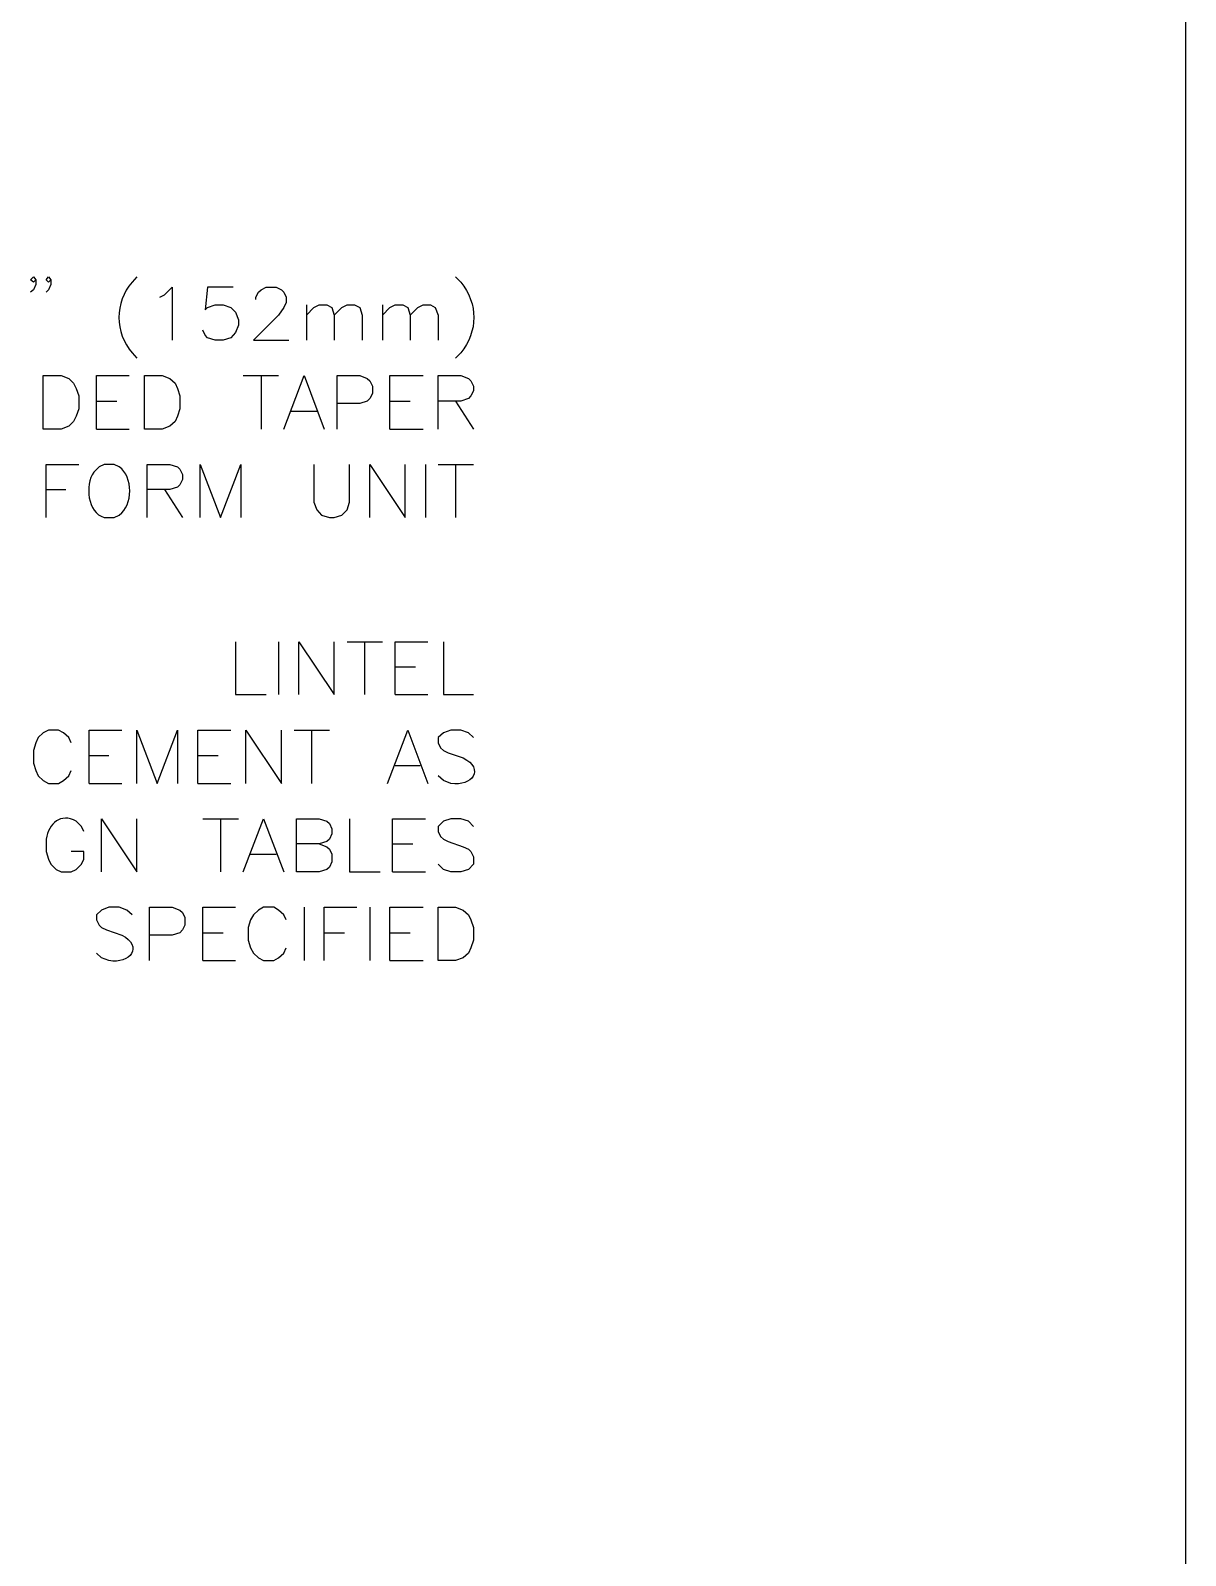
# Model space of a CAD drawing. Header units: millimetres. Extents: x 14 to 201, y 16 to 268.
# Drawn here: x 149.5 to 201.3, y 99.8 to 168.1 of the extents above; entities that cross this region are included whole.
import ezdxf

# ---------------------------------------------------------------- set-up
doc = ezdxf.new("R2010")
doc.units = ezdxf.units.MM
doc.layers.get('0').update_dxf_attribs({"linetype": 'CONTINUOUS'})

msp = doc.modelspace()

# ---------------------------------------------------------------- linework, layer by layer
at = {"color": 0}
for p, q in [((201.296, 264.541), (201.296, 55.4136)), ((149.542, 156.972), (149.67, 157.099)), ((149.67, 156.866), (149.542, 156.972)), ((149.67, 156.527), (149.542, 156.421)), ((149.67, 157.099), (149.775, 156.972)), ((149.775, 156.972), (149.67, 156.866)), ((149.775, 156.76), (149.67, 156.527)), ((149.775, 156.972), (149.775, 156.76)), ((150.241, 156.972), (150.347, 157.099)), ((150.347, 156.866), (150.241, 156.972)), ((150.347, 156.527), (150.241, 156.421)), ((150.347, 157.099), (150.453, 156.972)), ((150.453, 156.972), (150.347, 156.866)), ((150.453, 156.76), (150.347, 156.527)), ((150.453, 156.972), (150.453, 156.76)), ((154.304, 157.099), (154.094, 156.866)), ((155.554, 156.294), (155.892, 156.633)), ((155.892, 156.633), (155.892, 154.263)), ((157.479, 156.633), (157.375, 155.618)), ((158.623, 156.633), (157.479, 156.633)), ((159.766, 156.421), (159.872, 156.527)), ((159.872, 156.527), (160.105, 156.633)), ((160.105, 156.633), (160.55, 156.633)), ((160.55, 156.633), (160.783, 156.527)), ((160.783, 156.527), (160.887, 156.421)), ((168.592, 157.099), (168.825, 156.866)), ((155.342, 156.188), (155.554, 156.294)), ((157.479, 155.724), (157.818, 155.851)), ((157.818, 155.851), (158.178, 155.851)), ((158.178, 155.851), (158.517, 155.724)), ((159.639, 156.188), (159.766, 156.421)), ((159.639, 156.083), (159.639, 156.188)), ((160.887, 156.421), (160.993, 156.188)), ((160.993, 155.955), (160.887, 155.724)), ((160.993, 156.188), (160.993, 155.955)), ((161.904, 155.851), (161.904, 154.263)), ((162.242, 155.724), (162.475, 155.851)), ((162.475, 155.851), (162.814, 155.851)), ((162.814, 155.851), (163.047, 155.724)), ((163.492, 155.724), (163.725, 155.851)), ((163.725, 155.851), (164.062, 155.851)), ((164.062, 155.851), (164.295, 155.724)), ((165.312, 155.851), (165.312, 154.263)), ((165.65, 155.724), (165.883, 155.851)), ((165.883, 155.851), (166.222, 155.851)), ((166.222, 155.851), (166.455, 155.724)), ((166.9, 155.724), (167.133, 155.851)), ((167.133, 155.851), (167.47, 155.851)), ((167.47, 155.851), (167.682, 155.724)), ((157.375, 155.618), (157.479, 155.724)), ((158.517, 155.724), (158.729, 155.512)), ((158.729, 155.512), (158.856, 155.172)), ((158.856, 155.172), (158.856, 154.94)), ((160.654, 155.385), (159.533, 154.263)), ((160.887, 155.724), (160.654, 155.385)), ((161.904, 155.385), (162.242, 155.724)), ((163.047, 155.724), (163.153, 155.385)), ((163.153, 155.385), (163.492, 155.724)), ((163.153, 155.385), (163.153, 154.263)), ((164.295, 155.724), (164.401, 155.385)), ((164.401, 155.385), (164.401, 154.263)), ((165.312, 155.385), (165.65, 155.724)), ((166.455, 155.724), (166.561, 155.385)), ((166.561, 155.385), (166.9, 155.724)), ((166.561, 155.385), (166.561, 154.263)), ((167.682, 155.724), (167.809, 155.385)), ((167.809, 155.385), (167.809, 154.263)), ((157.375, 154.496), (157.269, 154.707)), ((157.479, 154.368), (157.375, 154.496)), ((158.729, 154.601), (158.517, 154.368)), ((158.856, 154.94), (158.729, 154.601)), ((157.818, 154.263), (157.479, 154.368)), ((158.178, 154.263), (157.818, 154.263)), ((158.517, 154.368), (158.178, 154.263)), ((159.533, 154.263), (161.12, 154.263)), ((154.094, 153.691), (154.304, 153.458)), ((168.825, 153.691), (168.592, 153.458)), ((150.114, 150.283), (150.114, 152.676)), ((150.114, 152.676), (150.919, 152.676)), ((150.919, 152.676), (151.258, 152.549)), ((151.258, 152.549), (151.468, 152.337)), ((152.506, 150.283), (152.506, 152.676)), ((152.506, 152.676), (153.967, 152.676)), ((154.643, 150.283), (154.643, 152.676)), ((154.643, 152.676), (155.448, 152.676)), ((155.448, 152.676), (155.787, 152.549)), ((155.787, 152.549), (156.02, 152.337)), ((159.067, 152.676), (160.654, 152.676)), ((159.872, 152.676), (159.872, 150.283)), ((160.887, 150.283), (161.798, 152.676)), ((161.798, 152.676), (162.708, 150.283)), ((163.28, 150.283), (163.28, 152.676)), ((163.28, 152.676), (164.295, 152.676)), ((164.295, 152.676), (164.634, 152.549)), ((164.634, 152.549), (164.74, 152.443)), ((164.74, 152.443), (164.867, 152.21)), ((165.65, 150.283), (165.65, 152.676)), ((165.65, 152.676), (167.133, 152.676)), ((167.809, 150.283), (167.809, 152.676)), ((167.809, 152.676), (168.825, 152.676)), ((168.825, 152.676), (169.164, 152.549)), ((169.164, 152.549), (169.27, 152.443)), ((169.27, 152.443), (169.397, 152.21)), ((151.468, 152.337), (151.595, 152.104)), ((151.595, 152.104), (151.701, 151.765)), ((151.701, 151.765), (151.701, 151.193)), ((156.02, 152.337), (156.125, 152.104)), ((156.125, 152.104), (156.231, 151.765)), ((156.231, 151.765), (156.231, 151.193)), ((164.867, 151.871), (164.74, 151.658)), ((164.867, 152.21), (164.867, 151.871)), ((169.27, 151.765), (169.164, 151.658)), ((169.397, 151.997), (169.27, 151.765)), ((169.397, 152.21), (169.397, 151.997)), ((151.701, 151.193), (151.595, 150.855)), ((152.506, 151.532), (153.416, 151.532)), ((156.231, 151.193), (156.125, 150.855)), ((161.226, 151.088), (162.37, 151.088)), ((164.295, 151.426), (163.28, 151.426)), ((164.634, 151.532), (164.295, 151.426)), ((164.74, 151.658), (164.634, 151.532)), ((165.65, 151.532), (166.561, 151.532)), ((168.825, 151.532), (167.809, 151.532)), ((168.592, 151.532), (169.397, 150.283)), ((169.164, 151.658), (168.825, 151.532)), ((151.258, 150.41), (150.919, 150.283)), ((151.468, 150.622), (151.258, 150.41)), ((151.595, 150.855), (151.468, 150.622)), ((155.787, 150.41), (155.448, 150.283)), ((156.02, 150.622), (155.787, 150.41)), ((156.125, 150.855), (156.02, 150.622)), ((150.919, 150.283), (150.114, 150.283)), ((152.506, 150.283), (153.967, 150.283)), ((155.448, 150.283), (154.643, 150.283)), ((165.65, 150.283), (167.133, 150.283)), ((150.241, 146.326), (150.241, 148.696)), ((150.241, 148.696), (151.701, 148.696)), ((152.612, 148.59), (152.379, 148.357)), ((152.845, 148.696), (152.612, 148.59)), ((153.289, 148.696), (152.845, 148.696)), ((153.522, 148.59), (153.289, 148.696)), ((154.77, 146.326), (154.77, 148.696)), ((154.77, 148.696), (155.787, 148.696)), ((155.787, 148.696), (156.125, 148.59)), ((156.125, 148.59), (156.231, 148.483)), ((156.231, 148.483), (156.358, 148.251)), ((156.358, 148.251), (156.358, 148.018)), ((157.142, 146.326), (157.142, 148.696)), ((157.142, 148.696), (158.051, 146.326)), ((158.051, 146.326), (158.962, 148.696)), ((158.962, 148.696), (158.962, 146.326)), ((162.242, 148.696), (162.242, 147.002)), ((163.829, 147.002), (163.829, 148.696)), ((164.74, 146.326), (164.74, 148.696)), ((164.74, 148.696), (166.328, 146.326)), ((166.328, 146.326), (166.328, 148.696)), ((167.237, 148.696), (167.237, 146.326)), ((167.809, 148.696), (169.397, 148.696)), ((168.592, 148.696), (168.592, 146.326)), ((150.241, 147.574), (151.129, 147.574)), ((155.787, 147.574), (154.77, 147.574)), ((155.554, 147.574), (156.358, 146.326)), ((156.125, 147.68), (155.787, 147.574)), ((156.231, 147.786), (156.125, 147.68)), ((156.358, 148.018), (156.231, 147.786)), ((162.242, 147.002), (162.37, 146.663)), ((163.725, 146.663), (163.829, 147.002)), ((152.845, 146.326), (153.289, 146.326)), ((153.289, 146.326), (153.522, 146.43)), ((162.37, 146.663), (162.581, 146.43)), ((162.581, 146.43), (162.941, 146.326)), ((162.941, 146.326), (163.153, 146.326)), ((163.153, 146.326), (163.492, 146.43)), ((163.492, 146.43), (163.725, 146.663)), ((158.729, 140.758), (158.729, 138.388)), ((160.654, 140.758), (160.654, 138.388)), ((161.565, 138.388), (161.565, 140.758)), ((161.565, 140.758), (163.153, 138.388)), ((163.153, 138.388), (163.153, 140.758)), ((163.725, 140.758), (165.312, 140.758)), ((164.507, 140.758), (164.507, 138.388)), ((165.883, 138.388), (165.883, 140.758)), ((165.883, 140.758), (167.343, 140.758)), ((168.042, 140.758), (168.042, 138.388)), ((165.883, 139.637), (166.794, 139.637)), ((158.729, 138.388), (160.105, 138.388)), ((165.883, 138.388), (167.343, 138.388)), ((168.042, 138.388), (169.397, 138.388)), ((150.114, 136.674), (149.881, 136.462)), ((150.347, 136.801), (150.114, 136.674)), ((150.792, 136.801), (150.347, 136.801)), ((151.025, 136.674), (150.792, 136.801)), ((151.258, 136.462), (151.025, 136.674)), ((152.167, 134.408), (152.167, 136.801)), ((152.167, 136.801), (153.628, 136.801)), ((154.304, 134.408), (154.304, 136.801)), ((154.304, 136.801), (155.215, 134.408)), ((155.215, 134.408), (156.125, 136.801)), ((156.125, 136.801), (156.125, 134.408)), ((157.036, 134.408), (157.036, 136.801)), ((157.036, 136.801), (158.517, 136.801)), ((159.195, 134.408), (159.195, 136.801)), ((159.195, 136.801), (160.783, 134.408)), ((160.783, 134.408), (160.783, 136.801)), ((161.353, 136.801), (162.941, 136.801)), ((162.137, 136.801), (162.137, 134.408)), ((165.545, 134.408), (166.455, 136.801)), ((166.455, 136.801), (167.343, 134.408)), ((168.042, 136.674), (167.809, 136.462)), ((168.381, 136.801), (168.042, 136.674)), ((168.825, 136.801), (168.381, 136.801)), ((169.164, 136.674), (168.825, 136.801)), ((169.397, 136.462), (169.164, 136.674)), ((149.775, 136.229), (149.67, 135.89)), ((149.881, 136.462), (149.775, 136.229)), ((151.362, 136.229), (151.258, 136.462)), ((167.809, 136.462), (167.809, 136.229)), ((167.809, 136.229), (167.915, 135.996)), ((167.915, 135.996), (168.042, 135.89)), ((149.67, 135.89), (149.67, 135.318)), ((149.67, 135.318), (149.775, 134.98)), ((152.167, 135.657), (153.056, 135.657)), ((157.036, 135.657), (157.945, 135.657)), ((168.042, 135.89), (168.254, 135.783)), ((168.254, 135.783), (168.931, 135.551)), ((149.775, 134.98), (149.881, 134.747)), ((149.881, 134.747), (150.114, 134.535)), ((151.025, 134.535), (151.258, 134.747)), ((151.258, 134.747), (151.362, 134.98)), ((165.883, 135.213), (167.004, 135.213)), ((168.042, 134.535), (167.809, 134.747)), ((150.114, 134.535), (150.347, 134.408)), ((150.347, 134.408), (150.792, 134.408)), ((150.792, 134.408), (151.025, 134.535)), ((152.167, 134.408), (153.628, 134.408)), ((157.036, 134.408), (158.517, 134.408)), ((168.381, 134.408), (168.042, 134.535)), ((151.828, 132.482), (151.595, 132.715)), ((152.717, 130.451), (152.717, 132.821)), ((152.717, 132.821), (154.304, 130.451)), ((154.304, 130.451), (154.304, 132.821)), ((157.269, 132.821), (158.856, 132.821)), ((158.051, 132.821), (158.051, 130.451)), ((159.067, 130.451), (159.978, 132.821)), ((159.978, 132.821), (160.887, 130.451)), ((161.459, 130.451), (161.459, 132.821)), ((161.459, 132.821), (162.475, 132.821)), ((162.475, 132.821), (162.814, 132.715)), ((162.814, 132.715), (162.941, 132.608)), ((162.941, 132.608), (163.047, 132.376)), ((163.829, 132.821), (163.829, 130.451)), ((165.756, 130.451), (165.756, 132.821)), ((165.756, 132.821), (167.237, 132.821)), ((168.042, 132.715), (167.809, 132.482)), ((168.381, 132.821), (168.042, 132.715)), ((168.825, 132.821), (168.381, 132.821)), ((169.164, 132.715), (168.825, 132.821)), ((169.397, 132.482), (169.164, 132.715)), ((150.241, 131.911), (150.241, 131.36)), ((151.934, 132.249), (151.828, 132.482)), ((162.941, 131.911), (162.814, 131.805)), ((163.047, 132.143), (162.941, 131.911)), ((163.047, 132.376), (163.047, 132.143)), ((167.809, 132.482), (167.809, 132.249)), ((167.809, 132.249), (167.915, 132.038)), ((167.915, 132.038), (168.042, 131.911)), ((168.042, 131.911), (168.254, 131.805)), ((150.241, 131.36), (150.347, 131.021)), ((151.934, 131.36), (151.362, 131.36)), ((151.934, 131.021), (151.934, 131.36)), ((159.406, 131.233), (160.55, 131.233)), ((162.475, 131.699), (161.459, 131.699)), ((162.814, 131.805), (162.475, 131.699)), ((162.475, 131.699), (162.814, 131.572)), ((162.814, 131.572), (162.941, 131.466)), ((162.941, 131.466), (163.047, 131.233)), ((163.047, 131.233), (163.047, 130.894)), ((165.756, 131.699), (166.667, 131.699)), ((168.254, 131.805), (168.931, 131.572)), ((168.931, 131.572), (169.164, 131.466)), ((169.164, 131.466), (169.27, 131.36)), ((169.27, 131.36), (169.397, 131.127)), ((150.347, 131.021), (150.453, 130.788)), ((150.453, 130.788), (150.686, 130.555)), ((150.686, 130.555), (150.919, 130.451)), ((151.362, 130.451), (151.595, 130.555)), ((151.595, 130.555), (151.828, 130.788)), ((151.828, 130.788), (151.934, 131.021)), ((162.814, 130.555), (162.475, 130.451)), ((162.941, 130.661), (162.814, 130.555)), ((163.047, 130.894), (162.941, 130.661)), ((168.042, 130.555), (167.809, 130.788)), ((168.381, 130.451), (168.042, 130.555)), ((169.164, 130.555), (168.825, 130.451)), ((169.397, 130.788), (169.164, 130.555)), ((169.397, 131.127), (169.397, 130.788)), ((150.919, 130.451), (151.362, 130.451)), ((162.475, 130.451), (161.459, 130.451)), ((163.829, 130.451), (165.206, 130.451)), ((165.756, 130.451), (167.237, 130.451)), ((168.825, 130.451), (168.381, 130.451)), ((152.717, 128.736), (152.506, 128.524)), ((152.506, 128.524), (152.506, 128.291)), ((153.056, 128.863), (152.717, 128.736)), ((153.522, 128.863), (153.056, 128.863)), ((153.861, 128.736), (153.522, 128.863)), ((154.094, 128.524), (153.861, 128.736)), ((154.876, 126.471), (154.876, 128.863)), ((154.876, 128.863), (155.892, 128.863)), ((155.892, 128.863), (156.231, 128.736)), ((156.231, 128.736), (156.358, 128.63)), ((156.358, 128.63), (156.464, 128.397)), ((157.269, 126.471), (157.269, 128.863)), ((157.269, 128.863), (158.729, 128.863)), ((159.533, 128.524), (159.406, 128.291)), ((159.766, 128.736), (159.533, 128.524)), ((159.978, 128.863), (159.766, 128.736)), ((160.444, 128.863), (159.978, 128.863)), ((160.654, 128.736), (160.444, 128.863)), ((160.887, 128.524), (160.654, 128.736)), ((160.993, 128.291), (160.887, 128.524)), ((161.798, 128.863), (161.798, 126.471)), ((162.708, 126.471), (162.708, 128.863)), ((162.708, 128.863), (164.168, 128.863)), ((164.74, 128.863), (164.74, 126.471)), ((165.65, 126.471), (165.65, 128.863)), ((165.65, 128.863), (167.133, 128.863)), ((167.809, 126.471), (167.809, 128.863)), ((167.809, 128.863), (168.592, 128.863)), ((168.592, 128.863), (168.931, 128.736)), ((168.931, 128.736), (169.164, 128.524)), ((169.164, 128.524), (169.27, 128.291)), ((152.506, 128.291), (152.612, 128.058)), ((152.612, 128.058), (152.717, 127.952)), ((152.717, 127.952), (152.95, 127.846)), ((152.95, 127.846), (153.628, 127.613)), ((156.358, 127.846), (156.231, 127.719)), ((156.464, 128.058), (156.358, 127.846)), ((156.464, 128.397), (156.464, 128.058)), ((159.406, 128.291), (159.3, 127.952)), ((159.3, 127.952), (159.3, 127.38)), ((169.27, 128.291), (169.397, 127.952)), ((169.397, 127.952), (169.397, 127.38)), ((155.892, 127.613), (154.876, 127.613)), ((156.231, 127.719), (155.892, 127.613)), ((157.269, 127.719), (158.178, 127.719)), ((159.3, 127.38), (159.406, 127.043)), ((162.708, 127.719), (163.619, 127.719)), ((165.65, 127.719), (166.561, 127.719)), ((169.397, 127.38), (169.27, 127.043)), ((152.717, 126.597), (152.506, 126.81)), ((153.056, 126.471), (152.717, 126.597)), ((157.269, 126.471), (158.729, 126.471)), ((159.406, 127.043), (159.533, 126.81)), ((159.533, 126.81), (159.766, 126.597)), ((159.766, 126.597), (159.978, 126.471)), ((159.978, 126.471), (160.444, 126.471)), ((160.444, 126.471), (160.654, 126.597)), ((160.654, 126.597), (160.887, 126.81)), ((160.887, 126.81), (160.993, 127.043)), ((165.65, 126.471), (167.133, 126.471)), ((168.592, 126.471), (167.809, 126.471)), ((168.931, 126.597), (168.592, 126.471)), ((169.164, 126.81), (168.931, 126.597)), ((169.27, 127.043), (169.164, 126.81))]:
    msp.add_line(p, q, dxfattribs=at)
for points in [[(154.094, 156.866), (153.305, 155.96), (153.318, 154.601), (154.094, 153.691)], [(168.825, 156.866), (169.61, 155.885), (169.595, 154.672), (168.825, 153.691)], [(152.379, 148.357), (151.977, 147.77), (152.09, 146.529), (152.845, 146.326)], [(153.522, 146.43), (154.135, 146.877), (154.147, 148.147), (153.522, 148.59)], [(168.931, 135.551), (169.902, 135.066), (169.329, 134.25), (168.381, 134.408)], [(151.595, 132.715), (150.898, 133.105), (150.361, 132.62), (150.241, 131.911)], [(153.628, 127.613), (154.614, 127.114), (154.004, 126.304), (153.056, 126.471)]]:
    msp.add_open_spline(points, degree=3, dxfattribs=at)

doc.saveas('drawing.dxf')
